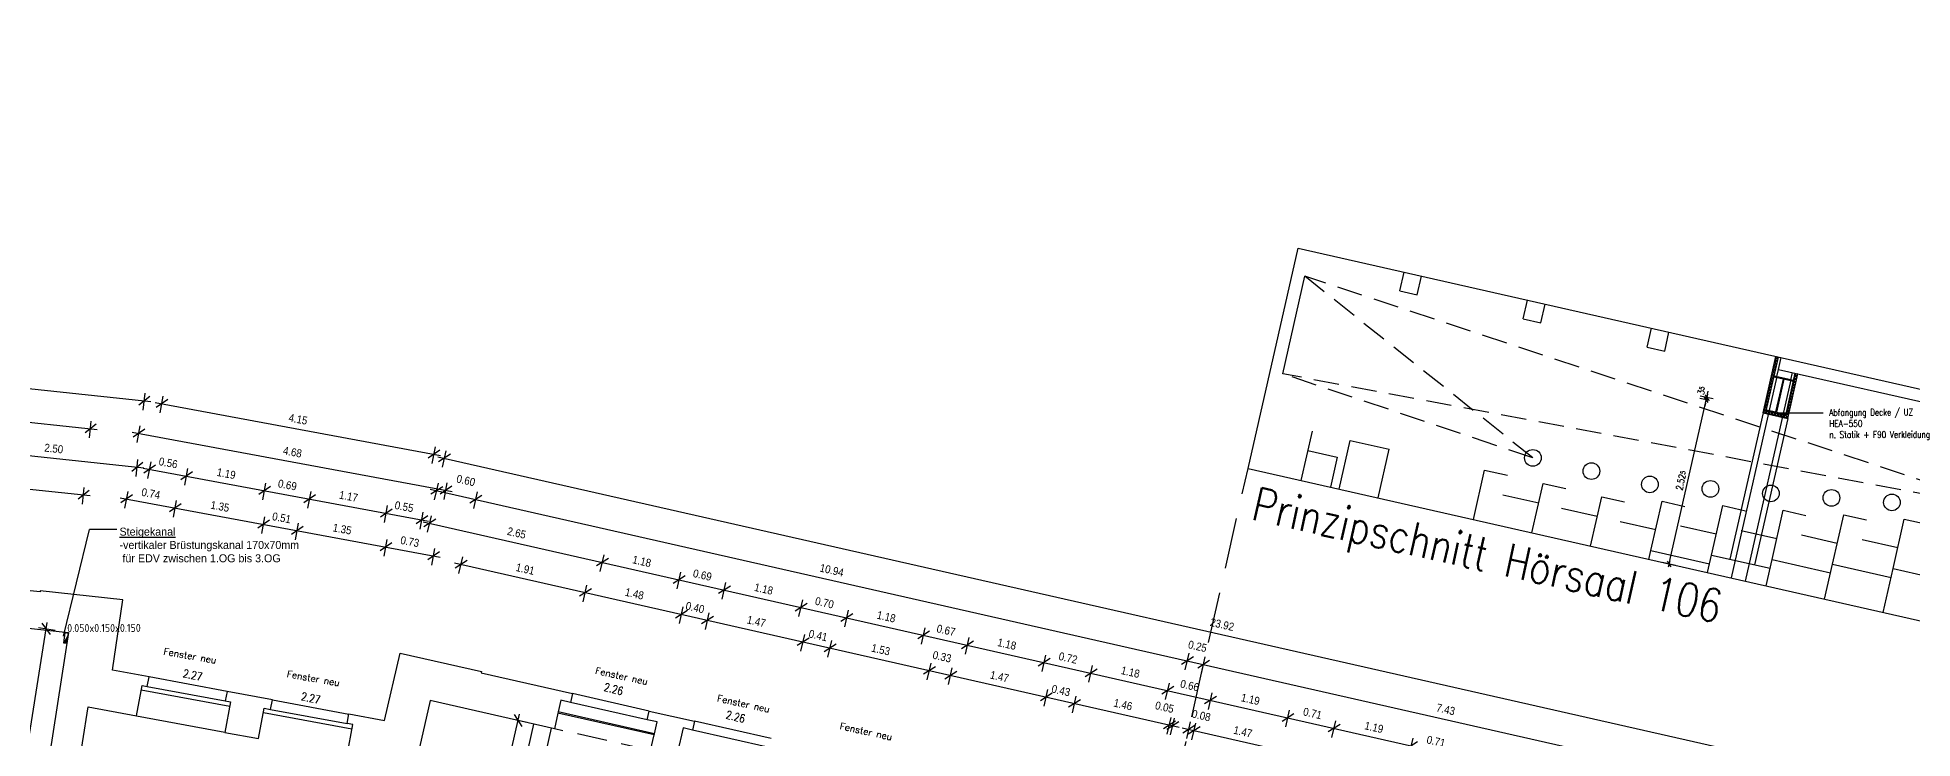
# Model space of a CAD drawing. Header units: metres. Extents: x -1139 to -992, y 249 to 309.
# Drawn here: x -1035.14 to -1007.02, y 288.02 to 298.53 of the extents above; entities that cross this region are included whole.
import ezdxf
from ezdxf.enums import TextEntityAlignment as Align

# ---------------------------------------------------------------- set-up
doc = ezdxf.new("R2010")
doc.units = ezdxf.units.M
doc.header["$LTSCALE"] = 0.03
for name, pattern in [('AUSGEZOGEN', [0]), ('DASHED', [0]), ('DOT', [6, 0, -6]), ('GESTRICHELT2', [4.5, 3, -1.5]), ('STRICHLINIE', [19.05, 12.7, -6.35])]:
    doc.linetypes.add(name, pattern=pattern)
doc.layers.get('0').update_dxf_attribs({"linetype": 'CONTINUOUS'})
doc.layers.get('Defpoints').update_dxf_attribs({"linetype": 'CONTINUOUS'})
for name, color, linetype in [('A_abriss', 44, '_ABBRUCH'), ('A_ansicht', 9, 'DASHED'), ('A_bemaßung', 2, 'CONTINUOUS'), ('A_EINBAUTEN', 3, 'CONTINUOUS'), ('A_Elektro', 1, 'STRICHLINIE'), ('A_Fenster', 7, 'CONTINUOUS'), ('A_höhen', 3, 'CONTINUOUS'), ('A_MÖBEL', 1, 'CONTINUOUS'), ('A_schraffur', 10, 'CONTINUOUS'), ('A_text', 5, 'CONTINUOUS'), ('A_trockenbau', 2, 'CONTINUOUS'), ('A_verdeckt', 8, 'GESTRICHELT2'), ('A_wände', 4, 'CONTINUOUS'), ('CKMA0002', 2, 'CONTINUOUS'), ('E__DURCHBR', 2, 'CONTINUOUS'), ('E__VERSYS', 2, 'AUSGEZOGEN')]:
    doc.layers.add(name, color=color, linetype=linetype)
doc.styles.add('BOLDSIMP_FNT', font='TXT', dxfattribs={"height": 1})
doc.styles.add('ISO9', font='iso8.shx', dxfattribs={"height": 0.12})
doc.styles.add('SIMPLEX', font='simplex.shx', dxfattribs={"width": 0.8, "height": 0.1})
doc.styles.get("Standard").update_dxf_attribs({"font": 'txt', "height": 1})
doc.linetypes.add('_ABBRUCH', pattern='A,25,[101,cadkon.shx,S=3.5,R=0,X=0,Y=0],25', length=50)
doc.dimstyles.get("Standard").update_dxf_attribs({"dimtxt": 0.1, "dimasz": 0.05, "dimexe": 0.1, "dimexo": 0.0625, "dimgap": 0.05, "dimtad": 1, "dimdec": 4, "dimzin": 0, "dimdsep": 46, "dimlunit": 3, "dimtxsty": 'SIMPLEX', "dimblk": 'DIMCROSS', "dimcen": 0.09, "dimdle": 0.025, "dimclrd": 1, "dimclre": 1, "dimclrt": 6, "dimadec": 0, "dimazin": 0, "dimtfac": 1, "dimtdec": 4, "dimtofl": 0, "dimtmove": 2, "dimatfit": 3, "dimldrblk": 'DIMCROSS', "dimfxl": 1, "dimtvp": 1, "dimtolj": 1, "dimtzin": 0, "dimarcsym": 0})

# ---------------------------------------------------------------- blocks, each defined once
blk = doc.blocks.new('SLASH1')
at = {"layer": 'A_bemaßung', "color": 2, "linetype": 'Continuous'}
for p, q in [((0.07663, 0.07663), (-0.07319, -0.07319)), ((0, -0.14068), (0, 0.11466))]:
    blk.add_line(p, q, dxfattribs=at)
blk = doc.blocks.new('DIMCROSS')
at = {"color": 0, "linetype": 'ByBlock'}
blk.add_line((-1, 0), (1, 0), dxfattribs=at)
at = {"linetype": 'ByBlock'}
blk.add_line((-0.707107, -0.707107), (0.707107, 0.707107), dxfattribs=at)
blk = doc.blocks.new('*D202')
at = {"layer": 'CKMA0002', "color": 1, "lineweight": -2}
for p, q in [((-1010.659, 290.684), (-1010.122, 293.048)), ((-1010.062, 293.086), (-1010.209, 293.119)), ((-1010.572, 290.613), (-1010.767, 290.657))]:
    blk.add_line(p, q, dxfattribs=at)
at = {"layer": 'Defpoints', "color": 0}
for p in [(-1010.111, 293.097), (-1009.259, 292.904), (-1009.768, 290.431)]:
    blk.add_point(p, dxfattribs=at)
at = {"layer": 'CKMA0002', "color": 1, "lineweight": -2, "xscale": 0.05, "yscale": 0.05, "zscale": 0.05}
for p, rotation in [((-1010.111, 293.097), 77.21975234595388), ((-1010.67, 290.635), 257.2197523459539)]:
    blk.add_blockref('DIMCROSS', p, dxfattribs=dict(at, rotation=rotation))
at = {"layer": 'CKMA0002', "color": 3, "insert": (-1010.488, 291.888), "char_height": 0.1, "attachment_point": 5, "rotation": 77.2198, "style": 'SIMPLEX'}
blk.add_mtext('\\A1;2.52{\\A1\\H0.7x\\S5;}', dxfattribs=at)
blk = doc.blocks.new('*D203')
at = {"layer": 'CKMA0002', "color": 1, "lineweight": -2}
for p, q in [((-1010.006, 293.11), (-1010.201, 293.154)), ((-1010.122, 293.048), (-1010.133, 293)), ((-1010.092, 293.181), (-1010.081, 293.229))]:
    blk.add_line(p, q, dxfattribs=at)
at = {"layer": 'Defpoints', "color": 0}
for p in [(-1010.103, 293.132), (-1009.259, 292.904), (-1009.212, 292.93)]:
    blk.add_point(p, dxfattribs=at)
at = {"layer": 'CKMA0002', "color": 1, "lineweight": -2, "xscale": 0.05, "yscale": 0.05, "zscale": 0.05}
for p, rotation in [((-1010.111, 293.097), 77.2197523459539), ((-1010.103, 293.132), 257.2197523459539)]:
    blk.add_blockref('DIMCROSS', p, dxfattribs=dict(at, rotation=rotation))
at = {"layer": 'CKMA0002', "color": 3, "insert": (-1010.182, 293.237), "char_height": 0.1, "attachment_point": 5, "rotation": 77.2198, "style": 'SIMPLEX'}
blk.add_mtext('\\A1;3{\\A1\\H0.7x\\S5;}', dxfattribs=at)
blk = doc.blocks.new('Deckendurchbruch')
for p, q in [((1, 1), (0, 1)), ((0, 1), (0, 0)), ((0, 0), (1, 0)), ((1, 0), (1, 1))]:
    blk.add_line(p, q)
blk.add_solid([(0, 0), (1, 1), (0, 1)])
blk = doc.blocks.new('A$C40EB2F26')
at = {"layer": 'E__DURCHBR', "color": 2, "linetype": 'Continuous', "ltscale": 5}
ref = blk.add_blockref('Deckendurchbruch', (70.102, 18.047), dxfattribs=dict(at, xscale=0.05300000142002857, yscale=0.1499999999999773, zscale=1.1, rotation=171.2059939424837))
ref.add_attrib('EC_DIM', '0.050x0.150x0.150', (70.085, 18.067), dxfattribs={"color": 2, "linetype": 'Continuous', "height": 0.12, "rotation": 0.2029, "style": 'ISO9'})
blk = doc.blocks.new('A$C758372F4')
at = {"layer": 'E__VERSYS', "color": 7, "linetype": 'Continuous', "ltscale": 5}
for p in [(70.031, 18.006), (70.828, 19.606)]:
    blk.add_line(p, (70.418, 19.606), dxfattribs=at)
at = {"layer": 'E__VERSYS', "color": 7, "insert": (70.869, 19.113), "char_height": 0.12, "attachment_point": 7}
blk.add_mtext('{\\LSteigekanal\\P}-vertikaler Brüstungskanal 170x70mm \\P für EDV zwischen 1.OG bis 3.OG', dxfattribs=at)

msp = doc.modelspace()

# ---------------------------------------------------------------- hatches: boundary and pattern name
at = {"layer": 'A_schraffur'}
h = msp.add_hatch(dxfattribs=at)
h.set_pattern_fill('ANSI37', color=256, scale=0.01, style=0)
h.set_pattern_definition([(32.21975, (-1015.13081, 284.564592), (-0.01692808, 0.0268608), []), (122.21975, (-1015.13081, 284.564592), (-0.0268608, -0.01692808), [])])
h.paths.add_polyline_path([(-1009.02833, 293.73919), (-1009.06734, 293.74804), (-1009.2598, 292.89959), (-1008.88921, 292.81553), (-1008.8708, 292.89671), (-1008.91181, 292.89671), (-1008.91937, 292.86339), (-1009.21194, 292.92975)])
h.paths.add_polyline_path([(-1008.73658, 293.48844), (-1008.77558, 293.49729), (-1008.79992, 293.39001), (-1008.79992, 293.39001), (-1008.8039, 293.37246), (-1008.8039, 293.37246), (-1008.91181, 292.89671), (-1008.8708, 292.89671)])

# ---------------------------------------------------------------- linework, layer by layer
at = {"layer": 'A_abriss', "ltscale": 0.3}
for p, q in [((-1009.052, 293.44719), (-1009.73775, 290.42399)), ((-1008.84041, 293.3992), (-1009.52616, 290.376))]:
    msp.add_line(p, q, dxfattribs=at)
at = {"layer": 'A_ansicht', "linetype": 'STRICHLINIE'}
for p, q in [((-1005.50914, 291.43084), (-1016.13082, 294.95033)), ((-1012.71152, 292.22648), (-1016.13082, 294.95033)), ((-1005.50914, 291.43084), (-1016.46264, 293.48749)), ((-1012.71152, 292.22648), (-1016.46264, 293.48749))]:
    msp.add_line(p, q, dxfattribs=at)
at = {"layer": 'A_ansicht'}
for p, q in [((-1009.25887, 292.90369), (-1009.75735, 290.70609)), ((-1008.88921, 292.81553), (-1009.38676, 290.62203))]:
    msp.add_line(p, q, dxfattribs=at)
at = {"layer": 'A_ansicht', "color": 9, "linetype": 'Continuous'}
for p, q in [((-1032.29474, 288.72287), (-1033.46466, 288.94011)), ((-1031.61598, 288.59684), (-1030.47033, 288.38257)), ((-1025.96275, 288.42838), (-1027.11331, 288.68934)), ((-1033.65469, 288.35501), (-1032.32748, 288.10853)), ((-1025.89059, 288.06856), (-1027.33366, 288.39589)), ((-1024.13452, 288.01367), (-1025.2851, 288.27467))]:
    msp.add_line(p, q, dxfattribs=at)
at = {"layer": 'A_ansicht'}
for centre in [(-1012.71152, 292.22648), (-1011.83381, 292.02739), (-1010.95611, 291.8283), (-1010.04837, 291.76161), (-1009.14097, 291.69343), (-1008.2334, 291.62599), (-1007.32583, 291.55856)]:
    msp.add_circle(centre, 0.125, dxfattribs=at)
at = {"layer": 'A_bemaßung', "linetype": 'Continuous'}
for p, q in [((-1084.55722, 298.53357), (-1033.4382, 293.07052)), ((-1084.61017, 298.03637), (-1034.24424, 292.65381)), ((-1084.66348, 297.53923), (-1033.54446, 292.07618)), ((-1033.37168, 293.05669), (-1029.09334, 292.26221)), ((-1045.19789, 292.81873), (-1034.35052, 291.65947)), ((-1033.7169, 292.61226), (-1028.91741, 291.72099)), ((-1029.13179, 292.2439), (-1005.6071, 286.90785)), ((-1033.55426, 292.0735), (-1029.27592, 291.27902)), ((-1033.89947, 291.62906), (-1029.09999, 290.73779)), ((-1029.24845, 291.75766), (-1005.73719, 286.42466)), ((-1029.353, 291.26867), (-1005.8283, 285.93263)), ((-1028.88322, 290.64941), (-1018.01618, 288.18447)), ((-1036.01092, 283.31667), (-1034.99483, 289.75649)), ((-1029.37653, 281.90823), (-1027.90796, 288.38264)), ((-1017.969, 288.17377), (-1010.52846, 286.48605))]:
    msp.add_line(p, q, dxfattribs=at)
at = {"layer": 'A_EINBAUTEN'}
msp.add_polyline3d([(-1009.21194, 292.92975, 0), (-1009.20796, 292.94731, 0), (-1009.06606, 292.91512, 0), (-1008.95457, 293.40663, 0), (-1009.09647, 293.43882, 0), (-1009.09249, 293.45637, 0), (-1008.79992, 293.39001, 0), (-1008.8039, 293.37246, 0), (-1008.9458, 293.40464, 0), (-1009.05729, 292.91313, 0), (-1008.91539, 292.88094, 0), (-1008.91937, 292.86339, 0), (-1009.21194, 292.92975, 0), (-1009.21194, 292.92975, 0), (-1009.20796, 292.94731, 0), (-1009.06606, 292.91512, 0), (-1008.95457, 293.40663, 0), (-1009.09647, 293.43882, 0), (-1009.09249, 293.45637, 0), (-1008.79992, 293.39001, 0), (-1008.8039, 293.37246, 0), (-1008.9458, 293.40464, 0), (-1009.05729, 292.91313, 0), (-1008.91539, 292.88094, 0), (-1008.91937, 292.86339, 0), (-1009.21194, 292.92975, 0)], dxfattribs=at)
at = {"layer": 'A_Fenster', "color": 10, "linetype": 'Continuous'}
for p, q in [((-1033.49116, 288.79756), (-1032.32123, 288.58029)), ((-1033.58167, 288.74826), (-1032.25445, 288.50178)), ((-1025.9926, 288.29674), (-1027.14317, 288.55772)), ((-1031.74943, 288.4067), (-1030.42202, 288.16115)), ((-1031.64229, 288.45297), (-1030.49624, 288.24098)), ((-1024.16439, 287.88205), (-1025.31494, 288.14303))]:
    msp.add_line(p, q, dxfattribs=at)
at = {"layer": 'A_Fenster', "linetype": 'Continuous'}
msp.add_line((-1025.88616, 288.08806), (-1027.32924, 288.41538), dxfattribs=at)
at = {"layer": 'A_MÖBEL'}
for p, q in [((-1016.46264, 293.48749), (-1016.13082, 294.95033)), ((-1016.18695, 291.88687), (-1016.01883, 292.62804)), ((-1015.61792, 291.75779), (-1015.45201, 292.48921)), ((-1015.45201, 292.48921), (-1014.86688, 292.35649)), ((-1016.08537, 292.33472), (-1015.64652, 292.23517)), ((-1015.64652, 292.23517), (-1015.7481, 291.78732)), ((-1015.03279, 291.62507), (-1014.86688, 292.35649)), ((-1013.60286, 291.30072), (-1013.43474, 292.04189)), ((-1013.43474, 292.04189), (-1013.09341, 291.96446)), ((-1013.15995, 291.67115), (-1012.62357, 291.54948)), ((-1012.72516, 291.10163), (-1012.55704, 291.8428)), ((-1012.55704, 291.8428), (-1012.21571, 291.76538)), ((-1011.84746, 290.90254), (-1011.67934, 291.64371)), ((-1011.67934, 291.64371), (-1011.33801, 291.56629)), ((-1012.28224, 291.47206), (-1011.74587, 291.35039)), ((-1010.93989, 290.8351), (-1010.77177, 291.57628)), ((-1010.77177, 291.57628), (-1010.43044, 291.49885)), ((-1010.03215, 290.76842), (-1009.86403, 291.50959)), ((-1009.86403, 291.50959), (-1009.5227, 291.43217)), ((-1009.12475, 290.70023), (-1008.95663, 291.4414)), ((-1008.95663, 291.4414), (-1008.6153, 291.36398)), ((-1008.21718, 290.6328), (-1008.04906, 291.37397)), ((-1008.04906, 291.37397), (-1007.70773, 291.29655)), ((-1011.40454, 291.27297), (-1010.86817, 291.1513)), ((-1010.4968, 291.20628), (-1009.96043, 291.08462)), ((-1009.5894, 291.1381), (-1009.05302, 291.01643)), ((-1008.68183, 291.07066), (-1008.14546, 290.949)), ((-1007.30961, 290.56536), (-1007.14149, 291.30654)), ((-1007.14149, 291.30654), (-1006.80016, 291.22911)), ((-1007.77426, 291.00323), (-1007.23789, 290.88156))]:
    msp.add_line(p, q, dxfattribs=at)
at = {"layer": 'A_text'}
msp.add_line((-1008.35747, 292.89671), (-1009.04507, 292.89671), dxfattribs=at)
at = {"layer": 'A_trockenbau'}
for p, q in [((-1009.2598, 292.89959), (-1009.06734, 293.74804)), ((-1009.21194, 292.92975), (-1009.02833, 293.73919)), ((-1008.91937, 292.86339), (-1008.77558, 293.49729)), ((-1008.88921, 292.81553), (-1008.73658, 293.48844)), ((-1009.2598, 292.89959), (-1008.88921, 292.81553)), ((-1009.21194, 292.92975), (-1008.91937, 292.86339)), ((-1010.96975, 290.70345), (-1010.93989, 290.8351)), ((-1010.93989, 290.8351), (-1010.06219, 290.63601)), ((-1010.09205, 290.50436), (-1010.03215, 290.76842)), ((-1010.03215, 290.76842), (-1009.15445, 290.56933)), ((-1009.21434, 290.30527), (-1009.12475, 290.70023)), ((-1009.12475, 290.70023), (-1008.24704, 290.50114)), ((-1008.33663, 290.10618), (-1008.21718, 290.6328)), ((-1008.21718, 290.6328), (-1007.33948, 290.43371)), ((-1007.45893, 289.90709), (-1007.30961, 290.56536)), ((-1007.30961, 290.56536), (-1006.43191, 290.36627))]:
    msp.add_line(p, q, dxfattribs=at)
at = {"layer": 'A_verdeckt', "linetype": 'STRICHLINIE', "ltscale": 2}
msp.add_line((-1018.33379, 286.11347), (-1016.98324, 292.06749), dxfattribs=at)
at = {"layer": 'A_verdeckt', "ltscale": 5}
for p, q in [((-1029.11771, 281.95207), (-1027.69336, 288.23141)), ((-1028.85442, 281.89235), (-1027.43007, 288.1717)), ((-1025.94367, 287.83454), (-1027.38674, 288.16187))]:
    msp.add_line(p, q, dxfattribs=at)
at = {"layer": 'A_wände'}
for p, q in [((-1016.98324, 292.06749), (-1016.23334, 295.3735)), ((-1016.23334, 295.3735), (-1004.95362, 292.81492)), ((-1016.23334, 295.3735), (-1004.95362, 292.81492)), ((-1014.70797, 294.73014), (-1014.64382, 295.01295)), ((-1014.70797, 294.73014), (-1014.44468, 294.67042)), ((-1014.44468, 294.67042), (-1014.38053, 294.95323)), ((-1012.85516, 294.30986), (-1012.79101, 294.59268)), ((-1012.59186, 294.25014), (-1012.52771, 294.53296)), ((-1012.85516, 294.30986), (-1012.59186, 294.25014)), ((-1010.99746, 293.88848), (-1010.93331, 294.1713)), ((-1010.99746, 293.88848), (-1010.73418, 293.82876)), ((-1010.73418, 293.82876), (-1010.67002, 294.11158)), ((-1009.02766, 293.55447), (-1008.98784, 293.73001)), ((-1009.052, 293.44719), (-1009.02766, 293.55447)), ((-1009.052, 293.44719), (-1008.84041, 293.3992)), ((-1009.02766, 293.55447), (-1004.99344, 292.63938)), ((-1008.84041, 293.3992), (-1008.81608, 293.50647)), ((-1016.98324, 292.06749), (-1005.70352, 289.50891))]:
    msp.add_line(p, q, dxfattribs=at)
at = {"layer": 'A_wände', "linetype": 'Continuous'}
for p, q in [((-1035.09766, 290.21394), (-1036.34086, 290.34673)), ((-1035.09569, 290.23247), (-1035.09766, 290.21394)), ((-1033.85672, 290.09548), (-1035.09569, 290.23247)), ((-1034.01543, 289.04238), (-1033.85672, 290.09548)), ((-1036.32119, 289.78169), (-1034.67073, 289.60412)), ((-1034.67073, 289.60412), (-1035.64951, 283.36088)), ((-1033.46466, 288.94011), (-1034.01543, 289.04238)), ((-1033.65469, 288.35501), (-1033.5698, 288.81215)), ((-1033.5698, 288.81215), (-1033.49116, 288.79756)), ((-1033.49116, 288.79756), (-1033.46466, 288.94011)), ((-1035.25079, 282.83104), (-1034.38063, 288.49032)), ((-1034.38063, 288.49032), (-1033.65469, 288.35501))]:
    msp.add_line(p, q, dxfattribs=at)
for points in [[(-1030.49624, 288.24099), (-1030.47006, 288.38407), (-1029.93372, 288.28447), (-1029.6979, 289.2961), (-1028.47885, 289.01959), (-1028.48328, 289.00009), (-1027.11331, 288.68934), (-1027.14317, 288.55772), (-1027.28944, 288.59089), (-1027.32924, 288.41538), (-1027.33366, 288.39589), (-1027.38674, 288.16187), (-1029.2491, 288.58431), (-1030.54184, 282.88511)], [(-1031.7376, 288.47062), (-1031.64229, 288.45297), (-1031.61598, 288.59684), (-1032.29474, 288.72284), (-1032.32123, 288.58029), (-1032.24257, 288.5657), (-1032.32765, 288.10762), (-1031.82219, 288.0134), (-1031.7376, 288.47062)], [(-1030.49479, 287.76787), (-1030.41021, 288.22505), (-1030.49624, 288.24099)], [(-1025.2851, 288.27467), (-1025.31494, 288.14303), (-1025.45633, 288.1751), (-1025.49613, 287.9996), (-1025.50056, 287.98009), (-1025.55364, 287.74608), (-1025.94367, 287.83454), (-1025.89059, 288.06856), (-1025.88616, 288.08806), (-1025.84635, 288.26356), (-1025.9926, 288.29674), (-1025.96275, 288.42838), (-1025.2851, 288.27467)]]:
    msp.add_lwpolyline(points, dxfattribs=at)

# ---------------------------------------------------------------- block references
at = {"layer": 'A_bemaßung', "color": 7}
for p, rotation in [((-1033.53764, 293.08115), 353.8999999999999), ((-1033.27336, 293.03844), 349.48), ((-1034.34368, 292.66444), 353.8999999999999), ((-1033.61858, 292.594), 349.48), ((-1033.64391, 292.0868), 353.8999999999999), ((-1033.45594, 292.05524), 349.48), ((-1029.19166, 292.28047), 349.48), ((-1029.03427, 292.22178), 347.2200000000001), ((-1032.90518, 291.95297), 349.48), ((-1034.44995, 291.6701), 353.8999999999999), ((-1033.80116, 291.61081), 349.48), ((-1031.05649, 291.60967), 349.48), ((-1029.15092, 291.73554), 347.2200000000001), ((-1029.01573, 291.73924), 349.48), ((-1028.56449, 291.60252), 347.2200000000001), ((-1033.07512, 291.47598), 349.48), ((-1031.74791, 291.22952), 349.48), ((-1029.91057, 291.39687), 349.48), ((-1029.37424, 291.29727), 349.48), ((-1029.25548, 291.24655), 347.2200000000001), ((-1031.2424, 291.13565), 349.48), ((-1029.91516, 290.88917), 349.48), ((-1029.19831, 290.75605), 349.48), ((-1026.66647, 290.65929), 347.2200000000001), ((-1028.7857, 290.62729), 347.2200000000001), ((-1025.51592, 290.39832), 347.2200000000001), ((-1026.92334, 290.20486), 347.2200000000001), ((-1024.83826, 290.2446), 347.2200000000001), ((-1025.48026, 289.87753), 347.2200000000001), ((-1023.68768, 289.98362), 347.2200000000001), ((-1023.00027, 289.8277), 347.2200000000001), ((-1035.01032, 289.6577), 81.09006499999998), ((-1025.09023, 289.78906), 347.2200000000001), ((-1021.84971, 289.56672), 347.2200000000001), ((-1023.65689, 289.46394), 347.2200000000001), ((-1023.25225, 289.37215), 347.2200000000001), ((-1021.19155, 289.41743), 347.2200000000001), ((-1021.76288, 289.03432), 347.2200000000001), ((-1021.44354, 288.96189), 347.2200000000001), ((-1020.04098, 289.15645), 347.2200000000001), ((-1019.33894, 288.99721), 347.2200000000001), ((-1017.8925, 289.18182), 347.2200000000001), ((-1017.65027, 289.12687), 347.2200000000001), ((-1018.18837, 288.73623), 347.2200000000001), ((-1020.0102, 288.63677), 347.2200000000001), ((-1019.58605, 288.54056), 347.2200000000001), ((-1017.54633, 288.5906), 347.2200000000001), ((-1027.93008, 288.28512), 77.22), ((-1018.16247, 288.21765), 347.2200000000001), ((-1018.1137, 288.20659), 347.2200000000001), ((-1017.87148, 288.15165), 347.2200000000001), ((-1017.79346, 288.13395), 347.2200000000001), ((-1016.38588, 288.32737), 347.2200000000001), ((-1015.69351, 288.17033), 347.2200000000001), ((-1014.53308, 287.90711), 347.2200000000001)]:
    msp.add_blockref('SLASH1', p, dxfattribs=dict(at, rotation=rotation))
at = {"layer": 'A_bemaßung', "linetype": 'Continuous', "rotation": 349.48}
msp.add_blockref('SLASH1', (-1031.73526, 291.73572), dxfattribs=at)
at = {"layer": 'A_Elektro'}
for name in ['A$C758372F4', 'A$C40EB2F26']:
    msp.add_blockref(name, (-1104.77685, 271.54497), dxfattribs=at)

# ---------------------------------------------------------------- texts
at = {"layer": 'A_bemaßung', "color": 7, "linetype": 'DOT', "style": 'BOLDSIMP_FNT', "width": 0.9}
for s, rotation, p in [('4.15', 349.4, (-1031.38518, 292.73865)), ('2.50', 353.8, (-1035.04355, 292.28667)), ('0.56', 349.4, (-1033.33323, 292.08331)), ('4.68', 349.4, (-1031.46983, 292.24583)), ('1.19', 349.4, (-1032.46277, 291.92167)), ('0.69', 349.4, (-1031.54602, 291.75143)), ('0.60', 347.2, (-1028.87164, 291.826)), ('0.74', 349.4, (-1033.59333, 291.62307)), ('1.17', 349.4, (-1030.62861, 291.58107)), ('1.35', 349.4, (-1032.5566, 291.43054)), ('0.51', 349.4, (-1031.63265, 291.25897)), ('0.55', 349.4, (-1029.79508, 291.42628)), ('1.35', 349.4, (-1030.72385, 291.0902)), ('0.73', 349.4, (-1029.7094, 290.90182)), ('2.65', 347.2, (-1028.11041, 291.03809)), ('1.91', 347.2, (-1027.98137, 290.49612)), ('1.18', 347.2, (-1026.2331, 290.61226)), ('0.69', 347.2, (-1025.32401, 290.40606)), ('10.94', 347.2, (-1023.42305, 290.48757)), ('1.48', 347.2, (-1026.3437, 290.12465)), ('1.18', 347.2, (-1024.40487, 290.19757)), ('0.40', 347.2, (-1025.43468, 289.91846)), ('0.70', 347.2, (-1023.4934, 289.99082)), ('1.18', 347.2, (-1022.56689, 289.78067)), ('1.47', 347.2, (-1024.51546, 289.70995)), ('0.41', 347.2, (-1023.58896, 289.4998)), ('0.67', 347.2, (-1021.67006, 289.57724)), ('23.92', 347.2, (-1017.56902, 289.67241)), ('1.53', 347.2, (-1022.64946, 289.28669)), ('1.18', 347.2, (-1020.75816, 289.3704)), ('0.25', 347.2, (-1017.8987, 289.33703)), ('0.33', 347.2, (-1021.73051, 289.18079)), ('0.72', 347.2, (-1019.83939, 289.162)), ('1.18', 347.2, (-1018.90555, 288.95018)), ('1.47', 347.2, (-1020.86877, 288.88278)), ('0.43', 347.2, (-1019.94756, 288.67383)), ('0.66', 347.2, (-1018.01678, 288.74858)), ('1.46', 347.2, (-1019.01616, 288.46256)), ('0.05', 347.2, (-1018.3934, 288.42384)), ('1.19', 347.2, (-1017.1055, 288.54187)), ('7.43', 347.2, (-1014.17695, 288.3903)), ('0.08', 347.2, (-1017.84275, 288.29894)), ('0.71', 347.2, (-1016.17408, 288.3306)), ('1.19', 347.2, (-1015.25269, 288.1216)), ('1.47', 347.2, (-1017.21861, 288.05483)), ('0.71', 347.2, (-1014.32127, 287.91033))]:
    msp.add_text(s, height=0.12, rotation=rotation, dxfattribs=at).set_placement(p, align=Align.BOTTOM_LEFT)
at = {"layer": 'A_höhen', "linetype": 'Continuous', "style": 'SIMPLEX', "width": 0.8}
for p in [(-1032.81103, 288.9674), (-1031.03977, 288.62269)]:
    msp.add_text('2.27', height=0.12, rotation=348.313924, dxfattribs=at).set_placement(p, align=Align.MIDDLE_CENTER)
for p in [(-1026.52061, 288.66427), (-1024.6924, 288.24958)]:
    msp.add_text('2.26', height=0.12, rotation=346, dxfattribs=at).set_placement(p, align=Align.BOTTOM_CENTER)
at = {"layer": 'A_text', "attachment_point": 1, "style": 'SIMPLEX'}
for s, insert, char_height, width, rotation in [('Abfangung Decke / UZ HEA-550\\Pn. Statik + F90 Verkleidung', (-1008.26675, 292.95717), 0.1, 1.4524, 0.219849), ('Prinzipschnitt Hörsaal 106', (-1016.84349, 291.79215), 0.5, 13.0586843, 347.444147)]:
    msp.add_mtext(s, dxfattribs=dict(at, insert=insert, char_height=char_height, width=width, rotation=rotation))
at = {"layer": 'A_text', "linetype": 'Continuous', "char_height": 0.1, "width": 1.1421, "attachment_point": 1}
for s, insert, rotation in [('{\\Fsimplex.shx;Fenster neu }', (-1033.23623, 289.37479), 350), ('{\\Fsimplex.shx;Fenster neu}', (-1026.75863, 289.08695), 347.625678), ('{\\Fsimplex.shx;Fenster neu }', (-1031.38663, 289.03654), 350), ('{\\Fsimplex.shx;Fenster neu}', (-1024.93037, 288.67252), 347.625678), ('{\\Fsimplex.shx;Fenster neu}', (-1023.09238, 288.25561), 347.625678)]:
    msp.add_mtext(s, dxfattribs=dict(at, insert=insert, rotation=rotation))

# ---------------------------------------------------------------- dimensions: what is measured, and where the dimension line sits
at = {"layer": 'CKMA0002'}
dim = msp.add_linear_dim(base=(-1010.11122, 293.09703), p1=(-1009.76849, 290.43097), p2=(-1009.25887, 292.90369), angle=77.219752, text='2.52{\\A1\\H0.7x\\S5;}', dimstyle='Standard', override={"dimexo": 0.824006, "dimrnd": 0.0025, "dimclrt": 3, "dimtix": 1}, dxfattribs=at)
dim.commit()
dim.dimension.update_dxf_attribs({"geometry": '*D202', "text_midpoint": (-1010.48794, 291.88832)})
dim = msp.add_linear_dim(base=(-1010.1033, 293.13194), p1=(-1009.25887, 292.90369), p2=(-1009.21194, 292.92975), angle=77.219752, text='3{\\A1\\H0.7x\\S5;}', dimstyle='Standard', override={"dimexo": 0.814006, "dimrnd": 0.0025, "dimse1": 1, "dimclrt": 3, "dimtix": 1}, dxfattribs=at)
dim.commit()
dim.dimension.update_dxf_attribs({"geometry": '*D203', "text_midpoint": (-1010.182, 293.23705), "dimtype": 160})

doc.saveas('drawing.dxf')
